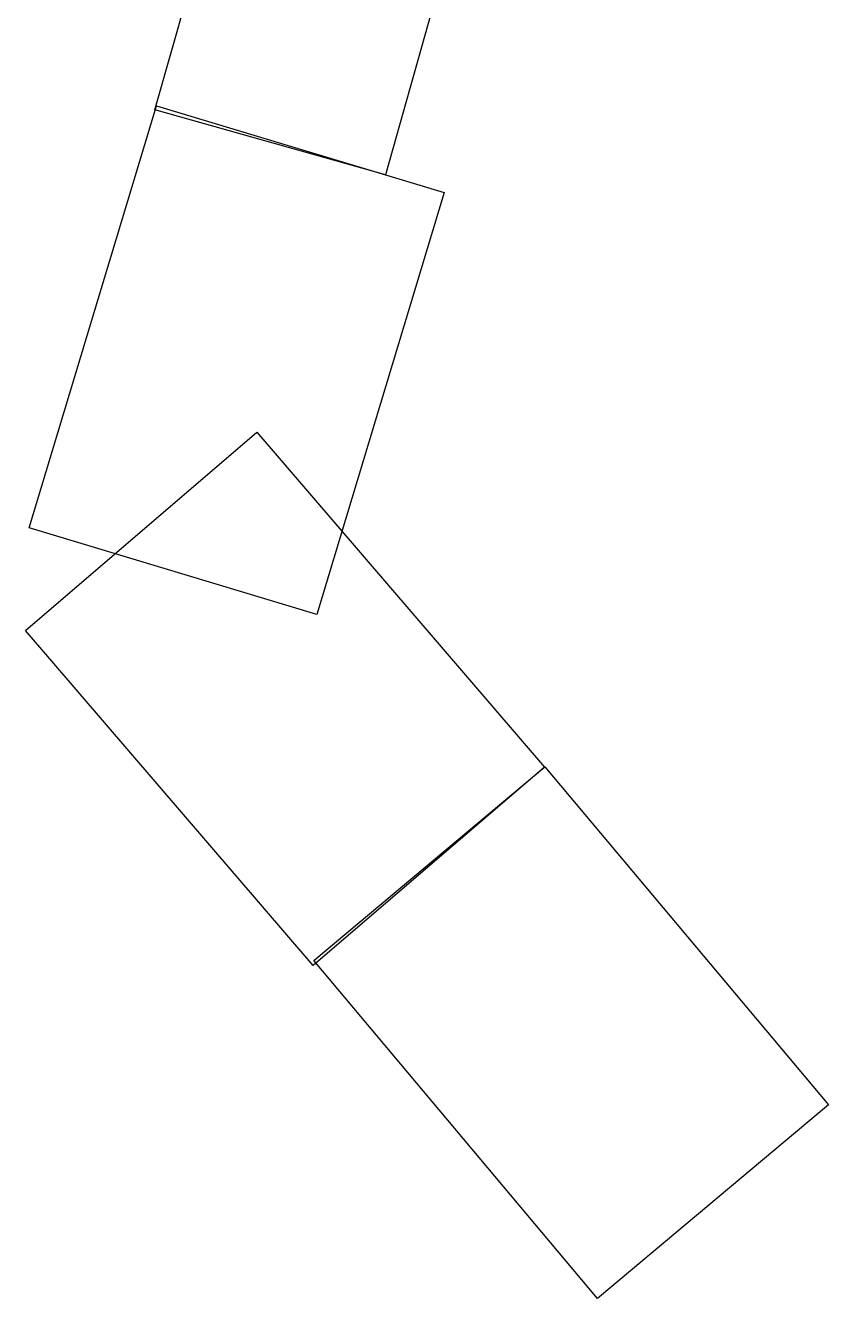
# Model space of a CAD drawing. Header units: inches. Extents: x 288635 to 1232953, y 676945 to 1655780.
# Drawn here: x 1011947 to 1118532, y 835283 to 1004372 of the extents above; entities that cross this region are included whole.
import ezdxf

# ---------------------------------------------------------------- set-up
doc = ezdxf.new("R2010")
doc.units = ezdxf.units.IN
doc.header["$MEASUREMENT"] = 0
doc.layers.add('Images 2', color=7, linetype='Continuous')
picture_1 = doc.add_image_def('image14.jpg', size_in_pixel=(2572, 3729))
picture_2 = doc.add_image_def('image12.jpg', size_in_pixel=(1536, 2752))
picture_3 = doc.add_image_def('image13.jpg', size_in_pixel=(2536, 3725))
picture_4 = doc.add_image_def('image15.jpg', size_in_pixel=(2550, 3732))

msp = doc.modelspace()

# ---------------------------------------------------------------- pictures from other files: only their frames are drawn
at = {"layer": 'Images 2'}
image = msp.add_image(picture_2, insert=(1029137.7652, 993155.3052), size_in_units=(31776.4711, 56932.844), rotation=-15.755359394, dxfattribs=at)
image.dxf.flags = 7
image = msp.add_image(picture_3, insert=(1012453.5394, 937655.0892), size_in_units=(39855.3374, 58541.4558), rotation=-16.784894586, dxfattribs=at)
image.dxf.flags = 7
image = msp.add_image(picture_1, insert=(1050140.5788, 879525.4358), size_in_units=(40442.7269, 58635.6643), rotation=40.644467388, dxfattribs=at)
image.dxf.flags = 7
image = msp.add_image(picture_4, insert=(1087856.7421, 835283.3081), size_in_units=(40034.7556, 58592.0423), rotation=39.984963138, dxfattribs=at)
image.dxf.flags = 7

doc.saveas('drawing.dxf')
